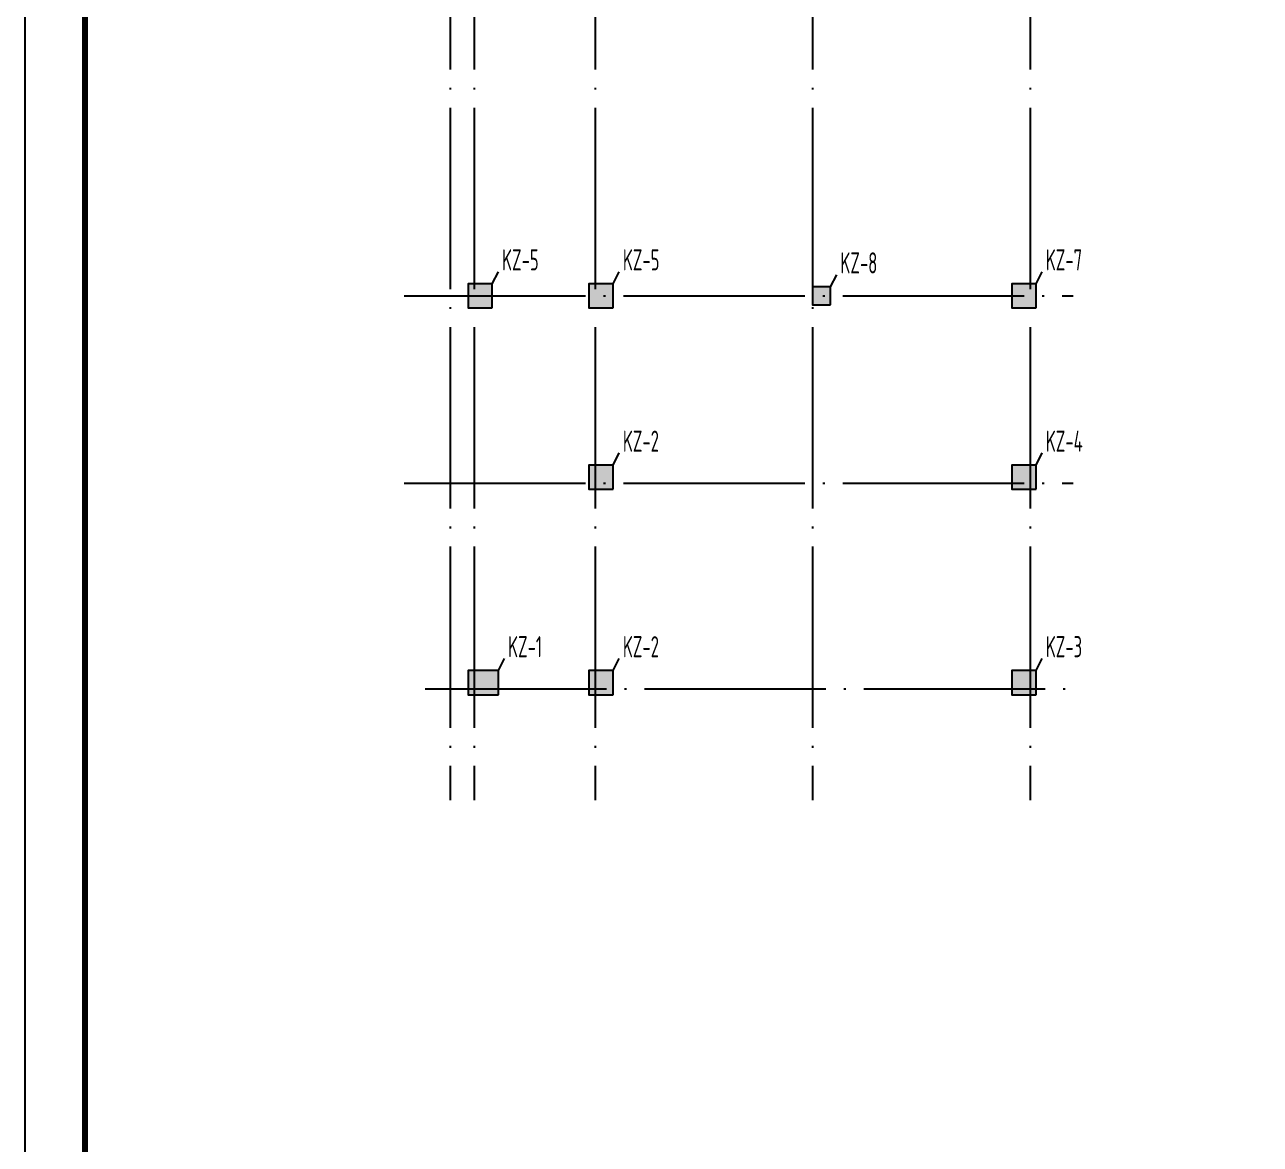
# Model space of a CAD drawing. Extents: x 2506385 to 2810062, y -487803 to -193521.
# Drawn here: x 2558062 to 2578512, y -431175 to -412651 of the extents above; entities that cross this region are included whole.
import ezdxf

# ---------------------------------------------------------------- set-up
doc = ezdxf.new("R2010")
doc.units = 0
doc.header["$LTSCALE"] = 1000
doc.header["$MEASUREMENT"] = 0
doc.linetypes.add('DOTE', pattern=[2.42, 2, -0.2, 0.02, -0.2])
for name, color, linetype in [('DOTE', 252, 'DOTE'), ('PUB_TITLE', 4, 'Continuous'), ('柱', 2, 'Continuous'), ('柱涂实', 54, 'Continuous'), ('柱集中标注', 2, 'Continuous')]:
    doc.layers.add(name, color=color, linetype=linetype)
doc.styles.get("Standard").update_dxf_attribs({"font": 'TSSDENG', "width": 0.7, "bigfont": 'TSSDCHN'})

msp = doc.modelspace()

# ---------------------------------------------------------------- linework, layer by layer
at = {"layer": 'DOTE', "ltscale": 1.5}
for p, q in [((2565100.7, -381354.6), (2565100.7, -425481.2)), ((2565500.7, -381354.6), (2565500.7, -425481.2)), ((2567500.7, -381354.6), (2567500.7, -425481.2)), ((2571100.7, -381354.6), (2571100.7, -425481.2)), ((2574700.7, -381354.6), (2574700.7, -425481.2)), ((2564343, -417137.1), (2575415.2, -417137.1)), ((2564343, -420237.1), (2575415.2, -420237.1)), ((2564689.9, -423637.1), (2575415.2, -423637.1))]:
    msp.add_line(p, q, dxfattribs=at)
at = {"layer": 'PUB_TITLE', "linetype": 'ByBlock'}
msp.add_lwpolyline([(2558061.7, -375738.7), (2558061.7, -450038.7), (2600061.7, -450038.7), (2600061.7, -375738.7)], close=True, dxfattribs=at)
at = {"layer": 'PUB_TITLE', "linetype": 'ByBlock', "const_width": 100}
msp.add_lwpolyline([(2559061.7, -378238.7), (2559061.7, -449038.7), (2599061.7, -449038.7), (2599061.7, -378238.7)], close=True, dxfattribs=at)
at = {"layer": '柱'}
for points in [[(2565800.7, -417337.1), (2565800.7, -416937.1), (2565400.7, -416937.1), (2565400.7, -417337.1)], [(2567800.7, -417337.1), (2567800.7, -416937.1), (2567400.7, -416937.1), (2567400.7, -417337.1)], [(2574800.7, -417337.1), (2574800.7, -416937.1), (2574400.7, -416937.1), (2574400.7, -417337.1)], [(2571400.7, -417287.1), (2571400.7, -416987.1), (2571100.7, -416987.1), (2571100.7, -417287.1)], [(2567800.7, -420337.1), (2567800.7, -419937.1), (2567400.7, -419937.1), (2567400.7, -420337.1)], [(2574800.7, -420337.1), (2574800.7, -419937.1), (2574400.7, -419937.1), (2574400.7, -420337.1)], [(2565900.7, -423737.1), (2565900.7, -423337.1), (2565400.7, -423337.1), (2565400.7, -423737.1)], [(2567800.7, -423737.1), (2567800.7, -423337.1), (2567400.7, -423337.1), (2567400.7, -423737.1)], [(2574800.7, -423737.1), (2574800.7, -423337.1), (2574400.7, -423337.1), (2574400.7, -423737.1)]]:
    msp.add_lwpolyline(points, close=True, dxfattribs=at)
at = {"layer": '柱涂实'}
for points in [[(2565800.7, -417337.1), (2565800.7, -416937.1), (2565400.7, -417337.1), (2565400.7, -416937.1)], [(2567800.7, -417337.1), (2567800.7, -416937.1), (2567400.7, -417337.1), (2567400.7, -416937.1)], [(2574800.7, -417337.1), (2574800.7, -416937.1), (2574400.7, -417337.1), (2574400.7, -416937.1)], [(2571400.7, -417287.1), (2571400.7, -416987.1), (2571100.7, -417287.1), (2571100.7, -416987.1)], [(2567800.7, -420337.1), (2567800.7, -419937.1), (2567400.7, -420337.1), (2567400.7, -419937.1)], [(2574800.7, -420337.1), (2574800.7, -419937.1), (2574400.7, -420337.1), (2574400.7, -419937.1)], [(2565900.7, -423737.1), (2565900.7, -423337.1), (2565400.7, -423737.1), (2565400.7, -423337.1)], [(2567800.7, -423737.1), (2567800.7, -423337.1), (2567400.7, -423737.1), (2567400.7, -423337.1)], [(2574800.7, -423737.1), (2574800.7, -423337.1), (2574400.7, -423737.1), (2574400.7, -423337.1)]]:
    msp.add_solid(points, dxfattribs=at)
at = {"layer": '柱集中标注'}
for p, q in [((2565800.7, -416937.1), (2565900.7, -416737.1)), ((2567800.7, -416937.1), (2567900.7, -416737.1)), ((2574800.7, -416937.1), (2574900.7, -416737.1)), ((2571400.7, -416987.1), (2571500.7, -416787.1)), ((2567800.7, -419937.1), (2567900.7, -419737.1)), ((2574800.7, -419937.1), (2574900.7, -419737.1)), ((2565900.7, -423337.1), (2566000.7, -423137.1)), ((2567800.7, -423337.1), (2567900.7, -423137.1)), ((2574800.7, -423337.1), (2574900.7, -423137.1))]:
    msp.add_line(p, q, dxfattribs=at)

# ---------------------------------------------------------------- texts
at = {"layer": '柱集中标注', "width": 0.6}
for s, p in [('KZ-5', (2565961.9, -416717.1)), ('KZ-5', (2567961.9, -416717.1)), ('KZ-8', (2571561.9, -416767.1)), ('KZ-7', (2574961.9, -416717.1)), ('KZ-2', (2567961.9, -419717.1)), ('KZ-4', (2574961.9, -419717.1)), ('KZ-1', (2566061.9, -423117.1)), ('KZ-2', (2567961.9, -423117.1)), ('KZ-3', (2574961.9, -423117.1))]:
    msp.add_text(s, height=350, dxfattribs=at).set_placement(p)

doc.saveas('drawing.dxf')
